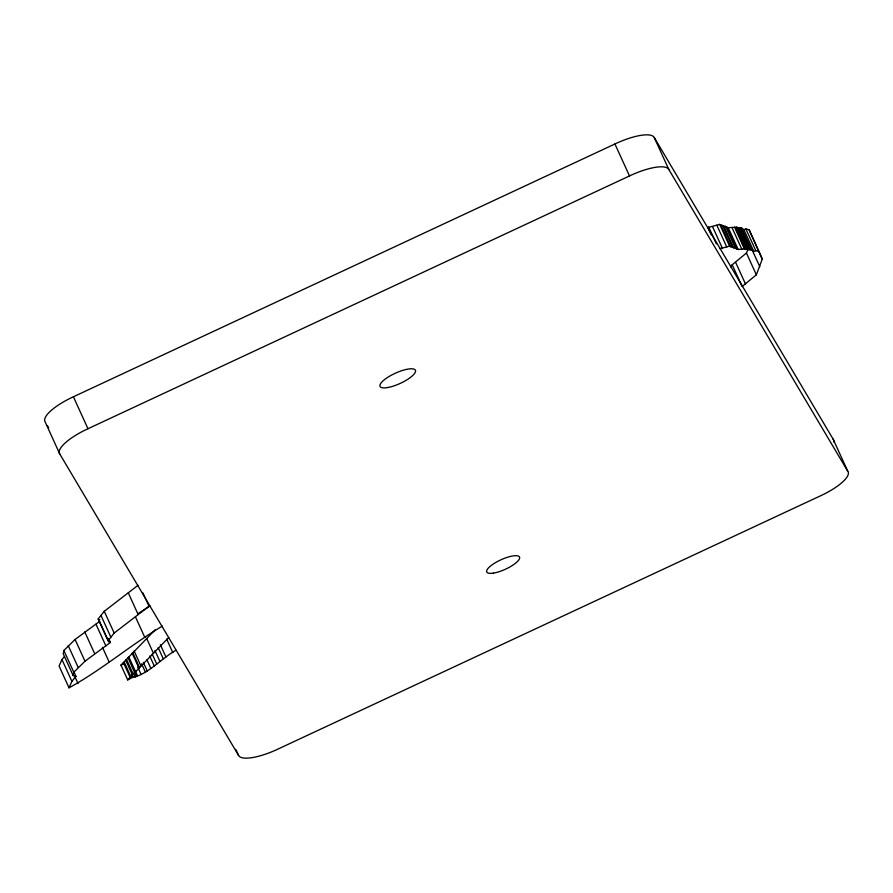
<?xml version="1.0" encoding="UTF-8"?>
<svg xmlns="http://www.w3.org/2000/svg" width="893" height="893" viewBox="0 0 893 893"><rect width="100%" height="100%" fill="white"/><g stroke="black" fill="none" stroke-linecap="round" stroke-linejoin="round"><path stroke-width="1.34" d="M99.57 621.428L75.068 639.466L63.872 650.484L63.247 653.81L73.17 675.577L75.972 676.414L71.886 681.326L69.007 687.811L59.083 666.055L61.974 659.57L64.419 656.612M73.17 675.577L73.795 672.239L84.991 661.233L110.375 642.491L108.723 638.863M748.412 248.444L746.436 253.043L732.204 264.763L742.128 286.519L756.36 274.81L762.276 259.082L749.138 229.802L745.889 228.921L743.902 229.68L741.514 227.983L739.192 228.262L736.647 227.146L728.241 227.704L719.691 224.4L707.915 227.559L711.219 234.814M131.405 674.985L132.532 677.452L127.699 679.908L120.957 665.118L155.337 629.643M127.699 679.908L168.766 637.468M730.731 266.929L732.204 264.763M110.375 642.491L108.098 640.705L98.174 618.938L104.269 611.292L138.002 585.339M108.098 640.705L114.181 633.048L149.008 606.269L142.947 592.974M132.532 677.452L134.776 676.403L135.133 677.006C150.694 671.625 161.823 658.275 176.033 650.193M69.007 687.811C101.646 670.007 130.266 645.215 162.303 626.116M138.404 613.424L150.057 605.867M73.405 396.771L614.931 143.985A36.434 10.593 -24.5 0 1 654.29 137.589L833.147 439.166L847.714 471.136A35.742 10.392 -24.5 0 1 819.473 496.296L277.957 749.082A36.78 10.694 -24.5 0 1 238.587 755.478L59.731 453.901L45.163 421.931A36.669 10.66 -24.5 0 1 73.405 396.771L87.972 428.74A36.669 10.66 -24.5 0 0 59.731 453.901M87.972 428.74L629.498 175.943A36.434 10.593 -24.5 0 1 668.857 169.547L847.714 471.136M734.548 227.19L744.472 248.957L751.426 249.75L753.815 251.446L755.802 250.687L759.061 251.558M98.174 618.938L98.889 620.133L99.849 619.686M123.156 664.292L120.957 665.118M719.892 248.656L729.614 246.155L738.165 249.471L744.472 248.957M47.296 425.526L48.713 427.914M762.276 259.082L749.138 229.802M745.889 228.921L755.802 250.687M743.902 229.68L753.815 251.446M752.643 251.045L759.809 266.761M741.514 227.983L751.772 250.319M740.922 228.173L750.834 249.94M740.23 227.771L750.153 249.538M738.835 227.67L749.104 250.018M737.707 227.481L747.631 249.247M736.647 227.146L746.883 249.46M735.43 227.715L745.342 249.471M746.436 253.043L756.36 274.81M732.037 227.682L741.949 249.448M728.241 227.704L738.165 249.471M727.047 227.291L736.959 249.058M725.429 226.208L735.341 247.964M723.609 226.074L733.533 247.841M722.75 225.46L732.673 247.227M720.997 225.226L730.92 246.981M719.691 224.4L729.614 246.155M735.665 262.43L745.588 284.186M716.856 225.226L726.768 246.993M712.603 226.789L722.526 248.555M708.651 226.945L716.365 243.867M654.29 137.589L668.857 169.547M614.931 143.985L629.498 175.943M235.785 749.339L238.587 755.478M166.656 639.087L172.84 652.649M160.327 644.668L165.942 657.002M158.184 647.615L163.24 658.71M154.891 650.383L159.947 661.467M128.268 592.829L138.181 614.596M146.742 638.595L153.473 653.386M135.468 616.907L144.833 637.457M152.223 654.111L156.71 663.968M149.734 656.02L154.232 665.888M146.954 659.838L150.884 668.466M143.327 662.383L147.256 671M141.607 663.845L145.548 672.474M134.173 651.064L140.915 665.854M132.823 652.816L139.565 667.607M132.119 653.14L138.862 667.931M137.745 667.138L141.116 674.539M135.223 670.654L137.477 675.577M128.871 657.047L135.613 671.837M127.9 657.505L136.406 676.403M133.448 673.3L135.133 677.006M126.583 659.592L133.325 674.382M104.269 611.292L114.181 633.048M125.645 660.027L132.387 674.818M131.762 674.572L133.001 677.229M124.194 662.104L130.936 676.894M123.379 662.483L130.121 677.274M100.965 615.433L110.877 637.2M108.656 639.042L109.761 641.453M98.889 620.133L108.801 641.9M95.986 624.207L105.899 645.963M102.427 647.258L109.046 661.769M84.735 631.842L94.647 653.598M75.068 639.466L84.991 661.233M68.236 645.639L78.149 667.406M73.773 671.581L75.972 676.414M63.872 650.484L73.795 672.239M74.755 676.336L78.071 683.591M61.974 659.57L71.886 681.326M833.147 439.166A35.742 10.392 -24.5 0 1 833.783 442.024M493.528 573.105A17.994 5.224 -24.5 0 0 519.581 558.348A17.994 5.224 -24.5 0 0 496.341 562.132A17.994 5.224 -24.5 0 0 493.528 573.105M387.93 387.495A19.445 5.648 -24.5 0 0 415.546 371.376A19.445 5.648 -24.5 0 0 389.694 376.132A19.445 5.648 -24.5 0 0 387.93 387.495"/></g></svg>
